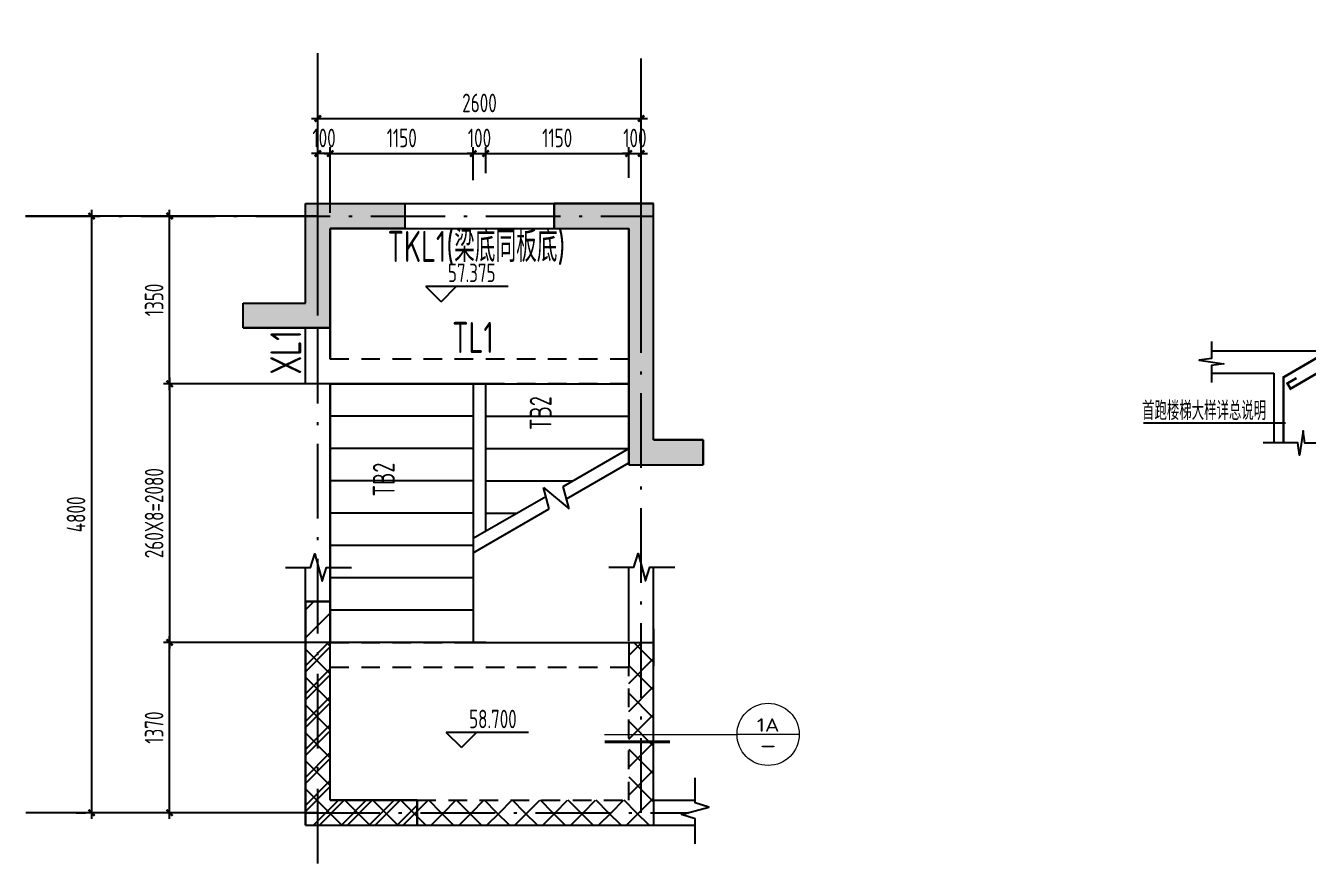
# Model space of a CAD drawing. Extents: x 580289 to 1106878, y -144605 to 78052.
# Drawn here: x 777855 to 798485, y -122274 to -108797 of the extents above; entities that cross this region are included whole.
import ezdxf
from ezdxf.enums import TextEntityAlignment as Align

# ---------------------------------------------------------------- set-up
doc = ezdxf.new("R2010")
doc.units = 0
doc.header["$LTSCALE"] = 100
for name, pattern in [('2', [18.5, 12, -3, 0.5, -3]), ('3', [5, 3, -2]), ('DASH_1_100', [5, 3, -2])]:
    doc.linetypes.add(name, pattern=pattern)
doc.layers.get('0').update_dxf_attribs({"linetype": 'CONTINUOUS'})
doc.layers.get('Defpoints').update_dxf_attribs({"linetype": 'CONTINUOUS'})
for name, color, linetype in [('AXIS', 3, 'CONTINUOUS'), ('DIM', 3, 'CONTINUOUS'), ('DIM_ELEV', 3, 'CONTINUOUS'), ('DIM_SYMB', 3, 'CONTINUOUS'), ('HATCH', 254, 'CONTINUOUS'), ('louti$0$stair', 2, 'CONTINUOUS'), ('PUB_TEXT', 7, 'CONTINUOUS'), ('STAIR', 2, 'CONTINUOUS'), ('THIN', 7, 'CONTINUOUS'), ('柱', 2, 'CONTINUOUS'), ('梁', 4, 'CONTINUOUS'), ('梁__虚线', 4, 'DASH_1_100'), ('梁虚线', 134, '3'), ('网格', 253, '2')]:
    doc.layers.add(name, color=color, linetype=linetype)
doc.layers.add('DIM_IDEN', color=1, linetype='CONTINUOUS', lineweight=18)
doc.styles.add('_TCH_LABEL', font='tssdeng.shx', dxfattribs={"width": 0.7, "bigfont": 'tssdchn.shx'})
doc.styles.get("Standard").update_dxf_attribs({"font": 'tssdeng.shx', "width": 0.7, "bigfont": 'tssdchn.shx'})
doc.styles.add('TSSD_Dimension', font='Tssdeng.shx', dxfattribs={"width": 0.7, "bigfont": 'tssdchn.shx'})
doc.dimstyles.new('TSSD_50_100', dxfattribs={"dimtxt": 300, "dimasz": 100, "dimexe": 100, "dimexo": 250, "dimgap": 100, "dimtad": 1, "dimdec": 0, "dimlfac": 0.5, "dimzin": 0, "dimdsep": 46, "dimtxsty": 'TSSD_Dimension', "dimblk": 'ARCHTICK', "dimcen": 0, "dimdle": 100, "dimclrt": 7, "dimadec": 0, "dimazin": 0, "dimtfac": 1, "dimtdec": 0, "dimtix": 1, "dimtmove": 2, "dimatfit": 3, "dimfxl": 1, "dimtolj": 1, "dimtzin": 0, "dimarcsym": 0})

# ---------------------------------------------------------------- blocks, each defined once
blk = doc.blocks.new('_ArchTick')
at = {"color": 0, "linetype": 'ByBlock', "const_width": 0.4}
blk.add_lwpolyline([(-0.5, -0.5), (0.5, 0.5)], dxfattribs=at)
blk = doc.blocks.new('*D1275')
at = {"layer": 'Defpoints', "color": 0}
for p in [(787754, -110291), (782554, -111060), (787754, -111060)]:
    blk.add_point(p, dxfattribs=at)
at = {"layer": 'DIM', "color": 0, "lineweight": -2}
for p, q in [((782454, -110291), (787854, -110291)), ((782554, -110810), (782554, -110191)), ((787754, -110810), (787754, -110191))]:
    blk.add_line(p, q, dxfattribs=at)
at = {"layer": 'DIM', "color": 0, "lineweight": -2, "xscale": 100, "yscale": 100, "zscale": 100, "rotation": 180}
blk.add_blockref('_ArchTick', (782554, -110291), dxfattribs=at)
at = {"layer": 'DIM', "color": 0, "lineweight": -2, "xscale": 100, "yscale": 100, "zscale": 100}
blk.add_blockref('_ArchTick', (787754, -110291), dxfattribs=at)
at = {"layer": 'DIM', "color": 7, "insert": (785154, -110041), "char_height": 300, "attachment_point": 5, "style": 'TSSD_Dimension'}
blk.add_mtext('\\A1;2600', dxfattribs=at)
blk = doc.blocks.new('*D1276')
at = {"layer": 'Defpoints', "color": 0}
for p in [(778915, -111860), (778915, -121460), (778915, -121460)]:
    blk.add_point(p, dxfattribs=at)
at = {"layer": 'DIM', "color": 0, "lineweight": -2}
for p, q in [((778915, -111760), (778915, -121560)), ((778665, -111860), (778815, -111860)), ((778665, -121460), (778815, -121460))]:
    blk.add_line(p, q, dxfattribs=at)
at = {"layer": 'DIM', "color": 0, "lineweight": -2, "xscale": 100, "yscale": 100, "zscale": 100}
for p, rotation in [((778915, -111860), 90), ((778915, -121460), 270)]:
    blk.add_blockref('_ArchTick', p, dxfattribs=dict(at, rotation=rotation))
at = {"layer": 'DIM', "color": 7, "insert": (778665, -116660), "char_height": 300, "attachment_point": 5, "rotation": 90, "style": 'TSSD_Dimension'}
blk.add_mtext('\\A1;4800', dxfattribs=at)
blk = doc.blocks.new('*D1277')
at = {"layer": 'Defpoints', "color": 0}
for p in [(782554, -110854), (782554, -112060), (782754, -112060)]:
    blk.add_point(p, dxfattribs=at)
at = {"layer": 'DIM', "color": 0, "lineweight": -2}
for p, q in [((782554, -111810), (782554, -110754)), ((782754, -111810), (782754, -110754)), ((782554, -110854), (782454, -110854)), ((782754, -110854), (782554, -110854)), ((782754, -110854), (782854, -110854))]:
    blk.add_line(p, q, dxfattribs=at)
at = {"layer": 'DIM', "color": 0, "lineweight": -2, "xscale": 100, "yscale": 100, "zscale": 100}
blk.add_blockref('_ArchTick', (782554, -110854), dxfattribs=at)
at = {"layer": 'DIM', "color": 0, "lineweight": -2, "xscale": 100, "yscale": 100, "zscale": 100, "rotation": 180}
blk.add_blockref('_ArchTick', (782754, -110854), dxfattribs=at)
at = {"layer": 'DIM', "color": 7, "insert": (782654, -110604), "char_height": 300, "attachment_point": 5, "style": 'TSSD_Dimension'}
blk.add_mtext('\\A1;100', dxfattribs=at)
blk = doc.blocks.new('*D1278')
at = {"layer": 'Defpoints', "color": 0}
for p in [(785054, -110854), (785054, -111534), (782754, -112060)]:
    blk.add_point(p, dxfattribs=at)
at = {"layer": 'DIM', "color": 0, "lineweight": -2}
for p, q in [((782754, -111810), (782754, -110754)), ((785054, -111284), (785054, -110754)), ((782654, -110854), (785154, -110854))]:
    blk.add_line(p, q, dxfattribs=at)
at = {"layer": 'DIM', "color": 0, "lineweight": -2, "xscale": 100, "yscale": 100, "zscale": 100, "rotation": 180}
blk.add_blockref('_ArchTick', (782754, -110854), dxfattribs=at)
at = {"layer": 'DIM', "color": 0, "lineweight": -2, "xscale": 100, "yscale": 100, "zscale": 100}
blk.add_blockref('_ArchTick', (785054, -110854), dxfattribs=at)
at = {"layer": 'DIM', "color": 7, "insert": (783904, -110604), "char_height": 300, "attachment_point": 5, "style": 'TSSD_Dimension'}
blk.add_mtext('\\A1;1150', dxfattribs=at)
blk = doc.blocks.new('*D1279')
at = {"layer": 'Defpoints', "color": 0}
for p in [(785254, -110854), (785054, -111410), (785254, -111423)]:
    blk.add_point(p, dxfattribs=at)
at = {"layer": 'DIM', "color": 0, "lineweight": -2}
for p, q in [((785054, -111160), (785054, -110754)), ((785254, -111173), (785254, -110754)), ((785054, -110854), (784954, -110854)), ((785054, -110854), (785254, -110854)), ((785254, -110854), (785354, -110854))]:
    blk.add_line(p, q, dxfattribs=at)
at = {"layer": 'DIM', "color": 0, "lineweight": -2, "xscale": 100, "yscale": 100, "zscale": 100}
blk.add_blockref('_ArchTick', (785054, -110854), dxfattribs=at)
at = {"layer": 'DIM', "color": 0, "lineweight": -2, "xscale": 100, "yscale": 100, "zscale": 100, "rotation": 180}
blk.add_blockref('_ArchTick', (785254, -110854), dxfattribs=at)
at = {"layer": 'DIM', "color": 7, "insert": (785154, -110604), "char_height": 300, "attachment_point": 5, "style": 'TSSD_Dimension'}
blk.add_mtext('\\A1;100', dxfattribs=at)
blk = doc.blocks.new('*D1280')
at = {"layer": 'Defpoints', "color": 0}
for p in [(787554, -110854), (785254, -111423), (787554, -111494)]:
    blk.add_point(p, dxfattribs=at)
at = {"layer": 'DIM', "color": 0, "lineweight": -2}
for p, q in [((785254, -111173), (785254, -110754)), ((787554, -111244), (787554, -110754)), ((785154, -110854), (787654, -110854))]:
    blk.add_line(p, q, dxfattribs=at)
at = {"layer": 'DIM', "color": 0, "lineweight": -2, "xscale": 100, "yscale": 100, "zscale": 100, "rotation": 180}
blk.add_blockref('_ArchTick', (785254, -110854), dxfattribs=at)
at = {"layer": 'DIM', "color": 0, "lineweight": -2, "xscale": 100, "yscale": 100, "zscale": 100}
blk.add_blockref('_ArchTick', (787554, -110854), dxfattribs=at)
at = {"layer": 'DIM', "color": 7, "insert": (786404, -110604), "char_height": 300, "attachment_point": 5, "style": 'TSSD_Dimension'}
blk.add_mtext('\\A1;1150', dxfattribs=at)
blk = doc.blocks.new('*D1281')
at = {"layer": 'Defpoints', "color": 0}
for p in [(787754, -110854), (787554, -111433), (787754, -111466)]:
    blk.add_point(p, dxfattribs=at)
at = {"layer": 'DIM', "color": 0, "lineweight": -2}
for p, q in [((787554, -111183), (787554, -110754)), ((787754, -111216), (787754, -110754)), ((787554, -110854), (787454, -110854)), ((787554, -110854), (787754, -110854)), ((787754, -110854), (787854, -110854))]:
    blk.add_line(p, q, dxfattribs=at)
at = {"layer": 'DIM', "color": 0, "lineweight": -2, "xscale": 100, "yscale": 100, "zscale": 100}
blk.add_blockref('_ArchTick', (787554, -110854), dxfattribs=at)
at = {"layer": 'DIM', "color": 0, "lineweight": -2, "xscale": 100, "yscale": 100, "zscale": 100, "rotation": 180}
blk.add_blockref('_ArchTick', (787754, -110854), dxfattribs=at)
at = {"layer": 'DIM', "color": 7, "insert": (787654, -110604), "char_height": 300, "attachment_point": 5, "style": 'TSSD_Dimension'}
blk.add_mtext('\\A1;100', dxfattribs=at)
blk = doc.blocks.new('*D1300')
at = {"layer": 'Defpoints', "color": 0}
for p in [(780171, -118720), (782554, -118720), (782554, -121460)]:
    blk.add_point(p, dxfattribs=at)
at = {"layer": 'DIM', "color": 0, "lineweight": -2}
for p, q in [((780171, -121560), (780171, -118620)), ((782304, -118720), (780071, -118720)), ((782304, -121460), (780071, -121460))]:
    blk.add_line(p, q, dxfattribs=at)
at = {"layer": 'DIM', "color": 0, "lineweight": -2, "xscale": 100, "yscale": 100, "zscale": 100}
for p, rotation in [((780171, -118720), 90), ((780171, -121460), 270)]:
    blk.add_blockref('_ArchTick', p, dxfattribs=dict(at, rotation=rotation))
at = {"layer": 'DIM', "color": 7, "insert": (779921, -120090), "char_height": 300, "attachment_point": 5, "rotation": 90, "style": 'TSSD_Dimension'}
blk.add_mtext('\\A1;1370', dxfattribs=at)
blk = doc.blocks.new('*D1301')
at = {"layer": 'Defpoints', "color": 0}
for p in [(783011, -114560), (780171, -118720), (783011, -118720)]:
    blk.add_point(p, dxfattribs=at)
at = {"layer": 'DIM', "color": 0, "lineweight": -2}
for p, q in [((780171, -114460), (780171, -118820)), ((782761, -114560), (780071, -114560)), ((782761, -118720), (780071, -118720))]:
    blk.add_line(p, q, dxfattribs=at)
at = {"layer": 'DIM', "color": 0, "lineweight": -2, "xscale": 100, "yscale": 100, "zscale": 100}
for p, rotation in [((780171, -114560), 90), ((780171, -118720), 270)]:
    blk.add_blockref('_ArchTick', p, dxfattribs=dict(at, rotation=rotation))
at = {"layer": 'DIM', "color": 7, "insert": (779921, -116640), "char_height": 300, "attachment_point": 5, "rotation": 90, "style": 'TSSD_Dimension'}
blk.add_mtext('\\A1;260X8=2080', dxfattribs=at)
blk = doc.blocks.new('*D1302')
at = {"layer": 'Defpoints', "color": 0}
for p in [(780171, -111860), (782554, -111860), (782554, -114560)]:
    blk.add_point(p, dxfattribs=at)
at = {"layer": 'DIM', "color": 0, "lineweight": -2}
for p, q in [((780171, -114660), (780171, -111760)), ((782304, -111860), (780071, -111860)), ((782304, -114560), (780071, -114560))]:
    blk.add_line(p, q, dxfattribs=at)
at = {"layer": 'DIM', "color": 0, "lineweight": -2, "xscale": 100, "yscale": 100, "zscale": 100}
for p, rotation in [((780171, -111860), 90), ((780171, -114560), 270)]:
    blk.add_blockref('_ArchTick', p, dxfattribs=dict(at, rotation=rotation))
at = {"layer": 'DIM', "color": 7, "insert": (779921, -113210), "char_height": 300, "attachment_point": 5, "rotation": 90, "style": 'TSSD_Dimension'}
blk.add_mtext('\\A1;1350', dxfattribs=at)

msp = doc.modelspace()

# ---------------------------------------------------------------- hatches: boundary and pattern name
h = msp.add_hatch()
h.set_pattern_fill('ANSI31', color=256, scale=100, style=0)
h.set_pattern_definition([(45, (-90793.67, 9952.85), (-224.5064, 224.5064), [])])
h.paths.add_polyline_path([(782753.8, -118060.1), (782354, -118060.1), (782354, -121660.1), (784154, -121660.1), (784154, -121260.1), (782754, -121260.1)])
h = msp.add_hatch()
h.set_pattern_fill('ANSI37', color=256, scale=100, style=0)
h.set_pattern_definition([(45, (-90793.67, 427.32), (-224.5064, 224.5064), []), (135, (-90793.67, 427.32), (-224.5064, -224.5064), [])])
h.paths.add_polyline_path([(782554, -118720.1), (782354, -118720.1), (782354, -121460.1), (782554, -121460.1)])
h.paths.add_polyline_path([(782753.9, -118720.1), (782554, -118720.1), (782554, -121460.1), (784154, -121460.1), (784154, -121260.1), (782754, -121260.1)])
h.paths.add_polyline_path([(784154, -121460.1), (782554, -121460.1), (782554, -121660.1), (784154, -121660.1)])
h.paths.add_polyline_path([(787954, -121460.2), (784154, -121460.1), (784154, -121660.1), (787954, -121660.1)])
h.paths.add_polyline_path([(787754, -118720.1), (787554, -118720.1), (787554, -119100.1), (787554, -121260.1), (784154, -121260.1), (784154, -121460.1), (787754, -121460.2)])
h.paths.add_polyline_path([(787954, -118720.1), (787754, -118720.1), (787754, -121460.2), (787954, -121460.2), (787954, -121260.1)])
at = {"layer": 'HATCH'}
h = msp.add_hatch(color=256, dxfattribs=at)
h.paths.add_polyline_path([(782554, -111860.1), (782354, -111860.1), (782354, -113260.1), (781354, -113260.1), (781354, -113660.1), (782554, -113660.1)])
h.paths.add_polyline_path([(782754, -112060.1), (783954, -112060.1), (783954, -111860.1), (782554, -111860.1), (782554, -113460.1), (782554, -113660.1), (782754, -113660.1)])
h.paths.add_polyline_path([(782554, -111660.1), (782354, -111660.1), (782354, -111860.1), (782554, -111860.1)])
h.paths.add_polyline_path([(783954, -111660.1), (782554, -111660.1), (782554, -111860.1), (783954, -111860.1)])
h.paths.add_polyline_path([(787754, -111660.1), (786354, -111660.1), (786354, -111860.1), (787754, -111860.1)])
h.paths.add_polyline_path([(787754, -111860.1), (786354, -111860.1), (786354, -112060.1), (787554, -112060.1), (787554, -115860.1), (787754, -115860.1)])
h.paths.add_polyline_path([(787954, -111660.1), (787754, -111660.1), (787754, -111860.1), (787954, -111860.1)])
h.paths.add_polyline_path([(787954, -111860.1), (787754, -111860.1), (787754, -113460.1), (787754, -115860.1), (788754, -115860.1), (788754, -115460.1), (787954, -115460.1)])

# ---------------------------------------------------------------- linework, layer by layer
for p, q in [((782760.6, -118720.1), (782354, -118720.1)), ((787554, -118720.1), (787954, -118720.1)), ((787554, -118720.1), (787554, -119100.1)), ((787954, -121260.1), (787954, -121660.1)), ((782354, -121460.1), (782354, -121660.1)), ((782354, -121660.1), (784154, -121660.1)), ((782354, -121660.1), (784154, -121660.1))]:
    msp.add_line(p, q)
at = {"layer": 'AXIS'}
for p, q in [((782554, -113460.1), (782554, -109237.5)), ((787754, -113460.1), (787754, -109323.7)), ((782554, -111860.1), (777854.8, -111860.1)), ((782554, -121460.1), (777855.3, -121460.1))]:
    msp.add_line(p, q, dxfattribs=at)
at = {"layer": 'DIM_ELEV'}
for p, q in [((785613, -112995.1), (784292.2, -112995.1)), ((784535.4, -113238.3), (784292.2, -112995.1)), ((784535.4, -113238.3), (784778.6, -112995.1)), ((785940, -120166.7), (784619.2, -120166.7)), ((784862.4, -120409.9), (784619.2, -120166.7)), ((784862.4, -120409.9), (785105.5, -120166.7))]:
    msp.add_line(p, q, dxfattribs=at)
at = {"layer": 'DIM_IDEN', "color": 3}
for p in [(787167.1, -120199.1), (790296, -120199.1)]:
    msp.add_line(p, (789296, -120199.1), dxfattribs=at)
at = {"layer": 'DIM_IDEN', "color": 3, "const_width": 50}
msp.add_lwpolyline([(787166.1, -120319.1), (788220.9, -120319.1)], dxfattribs=at)
at = {"layer": 'DIM_IDEN', "color": 3}
msp.add_circle((789796, -120199.1), 500, dxfattribs=at)
at = {"layer": 'DIM_SYMB'}
msp.add_lwpolyline([(783904, -118980.1, 0, 0, 0), (783904, -113320.1, 0, 0, 0), (786404, -113320.1, 0, 0, 0), (786404, -115520.1, 160, 0, 0), (786404, -116120.1, 0, 0, 0)], format="xyseb", dxfattribs=at)
at = {"layer": 'HATCH'}
for p, q in [((782354, -114560.1), (782354, -113960.1)), ((782754, -113960.1), (782754, -114160.1)), ((782754, -114560.1), (782354, -114560.1)), ((787554, -118700.1), (787554, -118500.1)), ((787954, -118500.1), (787954, -119100.1))]:
    msp.add_line(p, q, dxfattribs=at)
for points in [[(782354, -111660.1), (783954, -111660.1)], [(782354, -113260.1), (782354, -111660.1)], [(783954, -111660.1), (783954, -112060.1)], [(786354, -111660.1), (787954, -111660.1)], [(786354, -112060.1), (786354, -111660.1)], [(787954, -115460.1), (787954, -111660.1)], [(782754, -112060.1), (783954, -112060.1)], [(782754, -113660.1), (782754, -112060.1)], [(786354, -112060.1), (787554, -112060.1)], [(787554, -115860.1), (787554, -112060.1)], [(781354, -113260.1), (782354, -113260.1)], [(781354, -113660.1), (781354, -113260.1)], [(781354, -113660.1), (782754, -113660.1)], [(787954, -115460.1), (788754, -115460.1)], [(788754, -115460.1), (788754, -115860.1)], [(787554, -115860.1), (788754, -115860.1)], [(782354, -121660.1), (782354, -118060.1)], [(782354, -118060.1), (782754, -118060.1)], [(782754, -121260.1), (782754, -118060.1)], [(782754, -121260.1), (784154, -121260.1)], [(784154, -121260.1), (784154, -121660.1)], [(782354, -121660.1), (784154, -121660.1)]]:
    msp.add_lwpolyline(points, dxfattribs=at)
at = {"layer": 'STAIR'}
for p, q in [((782754, -112060.1), (782754, -114160.1)), ((787554, -114540.1), (787554, -112060.1)), ((796929, -114028.8), (798729, -114028.8)), ((796929, -114388.8), (797929, -114388.8)), ((797929, -114388.8), (797929, -115509.8)), ((782754, -114560.1), (782754, -118700.1)), ((785054, -114560.1), (782754, -114560.1)), ((782754, -114560.1), (787554, -114560.1)), ((785054, -114560.1), (785054, -118720.1)), ((785254, -114560.1), (785054, -114560.1)), ((785054, -114560.1), (785054, -118720.1)), ((785254, -116928.6), (785254, -114560.1)), ((785254, -114560.1), (787554, -114560.1)), ((785254, -116928.6), (785254, -114560.1)), ((787554, -115580.7), (787554, -114540.1)), ((785054, -115080.1), (782754, -115080.1)), ((785254, -115080.1), (787554, -115080.1)), ((795833.3, -115185.6), (798118.5, -115185.6)), ((785054, -115600.1), (782754, -115600.1)), ((785254, -115600.1), (787554, -115600.1)), ((786498.3, -116210.3), (787554, -115600.7)), ((786551.8, -116410.3), (787554, -115831.7)), ((785054, -116120.1), (782754, -116120.1)), ((785254, -116120.1), (786654.3, -116120.1)), ((786275.2, -116570), (786182.8, -116225.3)), ((786182.8, -116225.3), (786594.9, -116571.1)), ((786594.9, -116571.1), (786498.3, -116210.3)), ((785054, -117044.1), (786221.6, -116370)), ((785054, -116640.1), (782754, -116640.1)), ((785054, -117278.2), (786275.2, -116570)), ((785254, -116640.1), (785753.7, -116640.1)), ((785054, -117160.1), (782754, -117160.1)), ((787554, -118700.1), (787554, -117507.5)), ((785054, -117680.1), (782754, -117680.1)), ((785054, -118200.1), (782754, -118200.1)), ((785054, -118720.1), (782754, -118720.1)), ((785054, -118720.1), (785254, -118720.1)), ((785254, -118720.1), (785054, -118720.1)), ((785254, -118720.1), (787554, -118720.1))]:
    msp.add_line(p, q, dxfattribs=at)
at = {"layer": 'STAIR', "color": 2, "const_width": 40}
msp.add_lwpolyline([(807628.7, -109821.9), (807628.7, -109991.9), (807728.7, -109991.9), (807728.7, -108831.9), (805233.8, -110284.6), (800545.1, -113022.3), (798086.4, -114453.9), (798086.4, -115509.8)], dxfattribs=at)
at = {"layer": 'STAIR', "const_width": 40}
msp.add_lwpolyline([(798295.3, -114466.5), (798148.4, -114552.1), (798198.7, -114638.5), (807598.7, -109165.1), (807548.4, -109078.7), (807401.5, -109164.3)], dxfattribs=at)
at = {"layer": 'STAIR'}
for points in [[(796929, -113878.8), (796929, -114151.8), (796730.6, -114176.9), (797125.7, -114239.5), (796927.3, -114264.5), (796927.3, -114537.5)], [(798876.1, -115511.6), (798429.3, -115511.6), (798404.3, -115313.2), (798341.7, -115708.3), (798316.6, -115509.8), (797756.2, -115509.8)]]:
    msp.add_lwpolyline(points, dxfattribs=at)
at = {"layer": 'THIN'}
for points in [[(782035, -117512.9), (782435, -117512.9), (782505, -117292.9), (782625, -117732.9), (782695, -117512.9), (783095, -117512.9)], [(787235, -117507.5), (787635, -117507.5), (787705, -117287.5), (787825, -117727.5), (787895, -117507.5), (788295, -117507.5)], [(788621.3, -121959.5), (788621.3, -121559.5), (788401.3, -121489.5), (788841.3, -121369.5), (788621.3, -121299.5), (788621.3, -120899.5)]]:
    msp.add_lwpolyline(points, dxfattribs=at)
at = {"layer": '柱'}
for p, q in [((782354, -113260.1), (782354, -111660.1)), ((782354, -111660.1), (783954, -111660.1)), ((783954, -111660.1), (783954, -112060.1)), ((786354, -111660.1), (786354, -112060.1)), ((787954, -111660.1), (786354, -111660.1)), ((787954, -115460.1), (787954, -111660.1)), ((783954, -112060.1), (782754, -112060.1)), ((782754, -112060.1), (782754, -113660.1)), ((786354, -112060.1), (787554, -112060.1)), ((787554, -112060.1), (787554, -115860.1)), ((781354, -113660.1), (781354, -113260.1)), ((781354, -113260.1), (782354, -113260.1)), ((782754, -113660.1), (781354, -113660.1)), ((788754, -115460.1), (787954, -115460.1)), ((788754, -115860.1), (788754, -115460.1)), ((787554, -115860.1), (788754, -115860.1)), ((782354, -118060.1), (782354, -121660.1)), ((782753.8, -118060.1), (782354, -118060.1)), ((782354, -118060.1), (782354, -121660.1)), ((782753.8, -118060.1), (782354, -118060.1)), ((782754, -121260.1), (782753.8, -118060.1)), ((782754, -121260.1), (782753.8, -118060.1)), ((784154, -121260.1), (782754, -121260.1)), ((784154, -121260.1), (782754, -121260.1)), ((784154, -121660.1), (784154, -121260.1)), ((784154, -121660.1), (784154, -121260.1)), ((782354, -121660.1), (784154, -121660.1))]:
    msp.add_line(p, q, dxfattribs=at)
at = {"layer": '梁'}
for p, q in [((783954, -111660.1), (786354, -111660.1)), ((783954, -112060.1), (786354, -112060.1)), ((782354, -114260.1), (782354, -113660.1)), ((782754, -114160.1), (782754, -113660.1)), ((782354, -114560.1), (782354, -114280.1)), ((782754, -118060.1), (782754, -114560.1)), ((782354, -118060.1), (782354, -117512.9)), ((787554, -118700.1), (787554, -117507.5)), ((787954, -118620.1), (787954, -117507.5)), ((787954, -121260.1), (787954, -118620.1)), ((787954, -121260.1), (788621.3, -121260.1)), ((784154, -121660.1), (788621.3, -121660.1))]:
    msp.add_line(p, q, dxfattribs=at)
at = {"layer": '梁虚线'}
for p, q in [((787554, -114160.1), (782754, -114160.1)), ((787554, -114560.1), (782754, -114560.1)), ((782754, -118720.1), (787554, -118720.1)), ((782754, -119120.1), (787554, -119120.1)), ((787554, -121260.1), (787554, -119100.1)), ((784154, -121260.1), (787554, -121260.1))]:
    msp.add_line(p, q, dxfattribs=at)
at = {"layer": '网格'}
for p, q in [((782554, -122274), (782554, -109237.5)), ((787754, -121460.1), (787754, -109323.7)), ((777854.8, -111860.1), (787954, -111860.1)), ((782354, -121460.1), (788517, -121460.2))]:
    msp.add_line(p, q, dxfattribs=at)

# ---------------------------------------------------------------- texts
at = {"layer": 'DIM_IDEN', "color": 7, "style": '_TCH_LABEL'}
for s, height, width, p, p2 in [('1A', 215.81, 1.227778, (789612.6, -120156), (789979.4, -120156)), ('-', 242.4, 1.637037, (789658.6, -120490.1), (789933.4, -120490.1))]:
    msp.add_text(s, height=height, dxfattribs=dict(at, width=width)).set_placement(p, p2, align=Align.FIT)
at = {"layer": 'louti$0$stair', "color": 4, "width": 0.7}
for p in [(786312.6, -115301.3), (783789.3, -116371.2)]:
    msp.add_text('TB2', height=350, rotation=90, dxfattribs=at).set_placement(p)
at = {"layer": 'PUB_TEXT', "width": 0.7}
for s, p in [('57.375', (784647.1, -112923.3)), ('58.700', (784987.9, -120100.1))]:
    msp.add_text(s, height=297.5, dxfattribs=at).set_placement(p)
at = {"layer": 'STAIR', "color": 6, "width": 0.7}
msp.add_text('首跑楼梯大样详总说明', height=300, dxfattribs=at).set_placement((795811.2, -115142.7))
at = {"layer": '梁__虚线', "ltscale": 2, "width": 0.7}
for s, p in [('TKL1(梁底同板底)', (783675.6, -112599.4)), ('TL1', (784714.1, -114063.6))]:
    msp.add_text(s, height=500, dxfattribs=at).set_placement(p)
msp.add_text('XL1', height=500, rotation=90, dxfattribs=at).set_placement((782288.2, -114409))

# ---------------------------------------------------------------- dimensions: what is measured, and where the dimension line sits
at = {"layer": 'DIM'}
for base, p1, p2, picture, middle in [((787754, -110291.5), (782554, -111060.3), (787754, -111060.3), '*D1275', (785154, -110041.5)), ((782554, -110853.7), (782754, -112060.1), (782554, -112060.1), '*D1277', (782654, -110603.7)), ((785054, -110853.7), (782754, -112060.1), (785054, -111533.9), '*D1278', (783904, -110603.7)), ((785254, -110853.7), (785054, -111410.5), (785254, -111423.5), '*D1279', (785154, -110603.7)), ((787554, -110853.7), (785254, -111423.5), (787554, -111493.9), '*D1280', (786404, -110603.7)), ((787754, -110853.7), (787554, -111433.5), (787754, -111466.1), '*D1281', (787654, -110603.7))]:
    dim = msp.add_linear_dim(base=base, p1=p1, p2=p2, dimstyle='TSSD_50_100', dxfattribs=at)
    dim.commit()
    dim.dimension.update_dxf_attribs({"geometry": picture, "text_midpoint": middle})
for base, p1, p2, picture, middle in [((778914.6, -121460.1), (778914.6, -111860.1), (778914.6, -121460.1), '*D1276', (778664.6, -116660.1)), ((780171.1, -111860.1), (782554, -114560.1), (782554, -111860.1), '*D1302', (779921.1, -113210.1)), ((780171.1, -118720.1), (782554, -121460.1), (782554, -118720.1), '*D1300', (779921.1, -120090.1))]:
    dim = msp.add_linear_dim(base=base, p1=p1, p2=p2, angle=90, dimstyle='TSSD_50_100', dxfattribs=at)
    dim.commit()
    dim.dimension.update_dxf_attribs({"geometry": picture, "text_midpoint": middle})
dim = msp.add_linear_dim(base=(780171.1, -118720.1), p1=(783010.6, -114560.1), p2=(783010.6, -118720.1), angle=90, text='260X8=2080', dimstyle='TSSD_50_100', dxfattribs=at)
dim.commit()
dim.dimension.update_dxf_attribs({"geometry": '*D1301', "text_midpoint": (779921.1, -116640.1)})

doc.saveas('drawing.dxf')
